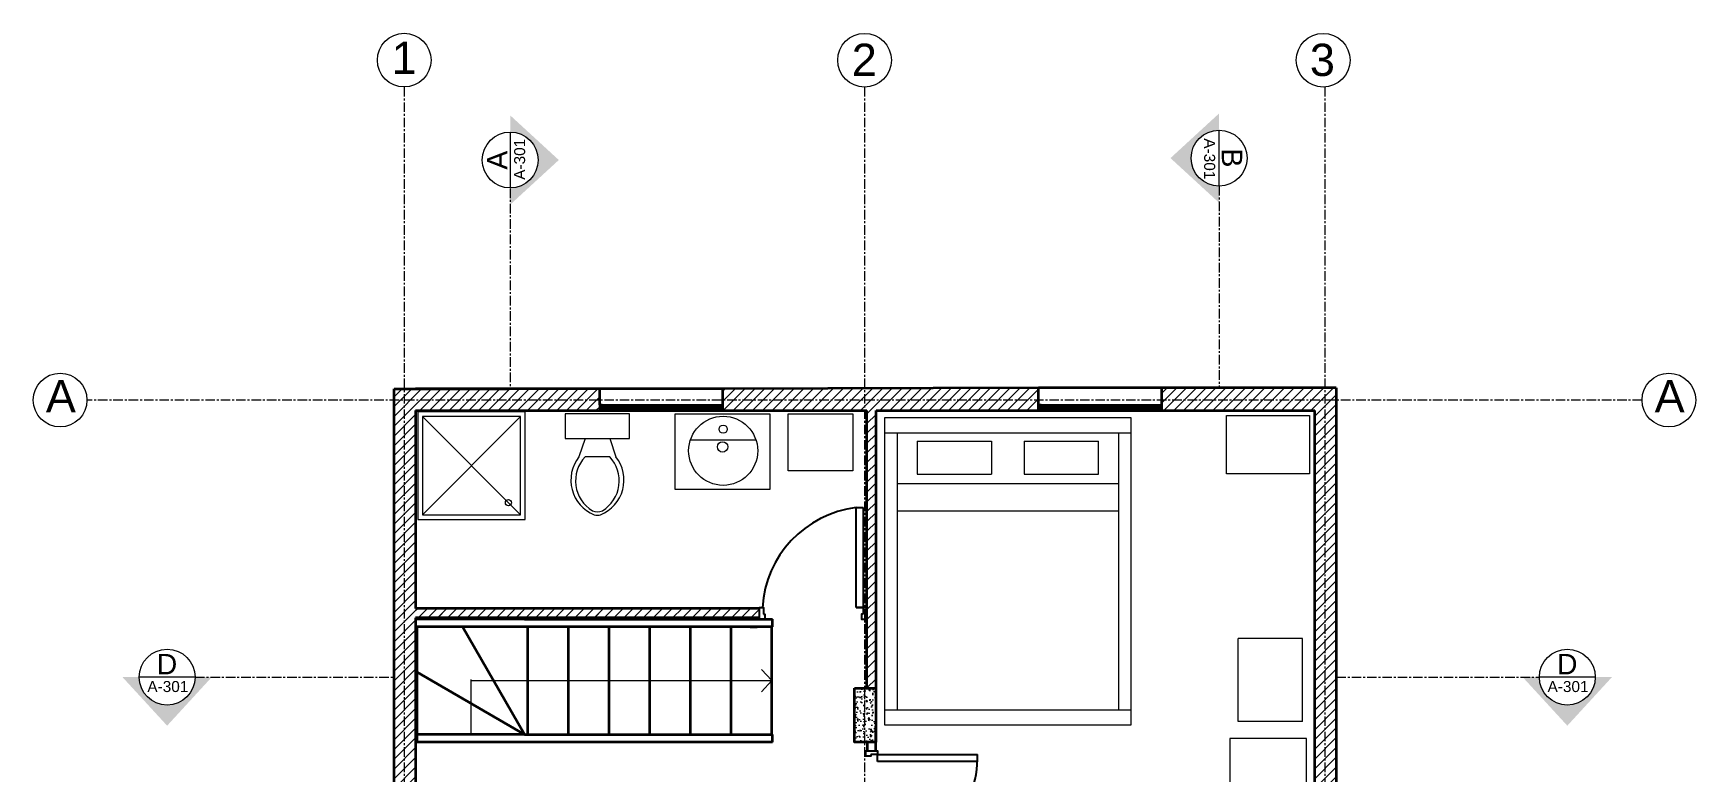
# Model space of a CAD drawing. Header units: metres. Extents: x -3394 to 4496, y 8696 to 12812.
# Drawn here: x -3250 to -2167, y 9401 to 9883 of the extents above; entities that cross this region are included whole.
import ezdxf
from ezdxf.enums import TextEntityAlignment as Align

# ---------------------------------------------------------------- set-up
doc = ezdxf.new("R2010")
doc.units = ezdxf.units.M
doc.header["$LTSCALE"] = 5
doc.header["$MEASUREMENT"] = 0
doc.linetypes.add('CENTERX2', pattern=[4, 2.5, -0.5, 0.5, -0.5])
doc.layers.get('0').update_dxf_attribs({"color": 255})
for name, color, linetype, lineweight in [('A-ANNO-SYMB', 3, 'Continuous', 15), ('A-ANNO-SYMBT', 1, 'CENTERX2', 9), ('A-ANNO-TEXT', 3, 'Continuous', 18), ('A-DOOR-FULL', 5, 'Continuous', 25), ('A-FLOR-LEVL', 5, 'Continuous', 35), ('A-FURN', 2, 'Continuous', 18), ('A-GLAZ-FULL', 5, 'Continuous', 25), ('A-WALL-FULL', 4, 'Continuous', 35)]:
    doc.layers.add(name, color=color, linetype=linetype, lineweight=lineweight)
doc.layers.add('G-ANNO-NPLT', color=210, linetype='Continuous', lineweight=18, plot=False)
doc.styles.add('ARIAL', font='arial.ttf')
pattern_1 = [(44.99999999999987, (0, 0), (-3.190819350104289, 3.190819350104303), [])]

# ---------------------------------------------------------------- blocks, each defined once
blk = doc.blocks.new('section plan')
h = blk.add_hatch(color=256)
h.dxf.hatch_style = 1
h.paths.add_polyline_path([(56.88357246029773, 0.3131308383378837), (46.28166585768486, 0.3131308383378837, -1), (10.71820956464944, 0.3131308383381111), (0.1163029620365705, 0.3131308383381111), (28.49993771116715, -30.58298501240461)])
blk.add_line((46.28126918998169, 0.3395654228081639), (10.71781289694627, 0.3395654228081639))
blk.add_circle((28.49954104346398, 0.3395654228081639), 17.78172814651771)
at = {"style": 'ARIAL'}
for tag, height, p in [('A', 13, (28.38037106261618, 8.581431504062266)), ('A-301', 7, (28.96134154958418, -5.659059246499737))]:
    blk.add_attdef(tag, text='', height=height, dxfattribs=at).set_placement(p, align=Align.MIDDLE_CENTER)

msp = doc.modelspace()

# ---------------------------------------------------------------- hatches: boundary and pattern name
at = {"layer": 'A-GLAZ-FULL'}
for points in [[(-2880.863595708362, 9641.112992796301), (-2880.863595708364, 9638.487992796297), (-2879.196929121516, 9638.487992817154), (-2879.196929124651, 9638.737992817154), (-2880.613595791314, 9638.737992799426), (-2880.613595817905, 9640.86299279943), (-2879.196929151234, 9640.862992817154), (-2879.19692915436, 9641.112992817154)], [(-2879.196929151242, 9640.862991847553), (-2879.196929154369, 9641.11299156605), (-2880.86359582104, 9641.112991545197), (-2880.86359582104, 9638.487991827333), (-2879.196929121525, 9638.487991847549), (-2879.196929124657, 9638.73799156605), (-2880.613595791322, 9638.737991548322), (-2880.613595817914, 9640.862991829828)], [(-2800.812764605347, 9641.112993431765), (-2800.812764605347, 9638.487993431761), (-2802.479431192193, 9638.487993452618), (-2802.479431189061, 9638.737993452618), (-2801.062764522396, 9638.73799343489), (-2801.062764495804, 9640.862993434894), (-2802.479431162476, 9640.862993452618), (-2802.479431159349, 9641.112993452618)], [(-2802.474135949234, 9640.862991847553), (-2802.474135946107, 9641.11299156605), (-2800.807469279436, 9641.112991545197), (-2800.807469279436, 9638.487991827333), (-2802.474135978951, 9638.487991847549), (-2802.474135975819, 9638.73799156605), (-2801.057469309154, 9638.737991548322), (-2801.057469282562, 9640.862991829828)], [(-2594.863595708326, 9641.112992796447), (-2594.86359570833, 9638.487992796447), (-2593.196929121481, 9638.487992817296), (-2593.196929124616, 9638.7379928173), (-2594.613595791278, 9638.737992799572), (-2594.613595817869, 9640.862992799573), (-2593.196929151199, 9640.8629928173), (-2593.196929154325, 9641.1129928173)], [(-2593.196929151207, 9640.862991847696), (-2593.196929154334, 9641.112991566195), (-2594.863595821004, 9641.112991545342), (-2594.863595821004, 9638.487991827478), (-2593.196929121489, 9638.487991847695), (-2593.196929124621, 9638.737991566195), (-2594.613595791287, 9638.737991548467), (-2594.613595817878, 9640.862991829974)], [(-2514.812764605313, 9641.11299343191), (-2514.812764605313, 9638.48799343191), (-2516.479431192158, 9638.48799345276), (-2516.479431189025, 9638.737993452763), (-2515.06276452236, 9638.737993435036), (-2515.062764495769, 9640.862993435037), (-2516.47943116244, 9640.862993452763), (-2516.479431159314, 9641.112993452763)], [(-2516.474135949198, 9640.862991847696), (-2516.474135946071, 9641.112991566195), (-2514.807469279401, 9641.112991545342), (-2514.807469279401, 9638.487991827478), (-2516.474135978916, 9638.487991847695), (-2516.474135975784, 9638.737991566195), (-2515.057469309118, 9638.737991548467), (-2515.057469282527, 9640.862991829974)]]:
    msp.add_hatch(color=256, dxfattribs=at).paths.add_polyline_path(points)
at = {"layer": 'G-ANNO-NPLT'}
h = msp.add_hatch(dxfattribs=at)
h.set_pattern_fill('ANSI31', color=256, scale=36.1, angle=-1.298436600624032e-13, style=0)
h.set_pattern_definition(pattern_1)
h.paths.add_polyline_path([(-2400.807469247952, 9652.26572474834), (-2514.807428896558, 9652.265724748086), (-2514.807469247949, 9637.487991566457), (-2414.807469247754, 9637.487991566471), (-2414.807469247707, 9338.992507066043), (-2533.328078036868, 9338.992507066043), (-2533.328078036868, 9333.152262028922), (-2414.807469247705, 9333.152262028922), (-2414.807469247661, 9046.487991566017), (-2400.807469246592, 9046.48799147844)])
h.paths.add_polyline_path([(-2594.919386135691, 9652.265302216425), (-2634.809835324299, 9652.114699663234), (-2800.807469247593, 9651.487991566411), (-2800.807469247593, 9637.48799156569), (-2769.807469247985, 9637.48799156569), (-2706.695302331919, 9637.487991566424), (-2706.695302331919, 9456.487991565922), (-2700.795302331917, 9456.487991565922), (-2700.795302331917, 9637.487991566428), (-2594.863595821004, 9637.487991566442), (-2594.863595821004, 9641.112991545342), (-2594.849063047765, 9641.112991545524)])
h.paths.add_polyline_path([(-2880.86359582104, 9651.48799156605), (-2920.807469248208, 9651.48799156605), (-2960.807469248203, 9651.487991566046), (-3014.807469247978, 9651.487988049852), (-3014.807469247978, 9046.487995319269), (-2880.807469246857, 9046.487994481042), (-2880.807469246857, 9060.48799378833), (-3000.807469246859, 9060.487995319269), (-3000.80746924686, 9333.152262028842), (-2792.56919425876, 9333.152262028842), (-2792.56919425876, 9335.74298317997), (-2792.56919425876, 9338.900450095924), (-3000.807469246859, 9338.707117248448), (-3000.807469246859, 9502.387991566477), (-2776.69530233191, 9502.38799156649), (-2776.69530233191, 9504.68799158253), (-2776.69530233191, 9508.48799156822), (-3000.807469246859, 9508.487991568218), (-3000.807469246859, 9566.487982061764), (-3000.807544834534, 9566.487982061764), (-3000.807544834534, 9637.48799156605), (-2960.807469248209, 9637.48799156605), (-2920.807469248202, 9637.487991566046), (-2880.863595821039, 9637.48799156605), (-2880.86359582104, 9641.112991545197)])
h.paths.add_polyline_path([(-2700.807469248278, 9060.48798906445), (-2700.80746924802, 9156.82012742275), (-2706.607347768951, 9156.82012742275), (-2706.607347768951, 9060.487991565915), (-2800.807469247593, 9060.487992767703), (-2800.807469247593, 9046.487993980609), (-2700.807469248278, 9046.487993355066)])
h = msp.add_hatch(dxfattribs=at)
h.set_pattern_fill('ANSI31', color=256, scale=36.1, angle=-1.298436600624032e-13, style=0)
h.set_pattern_definition(pattern_1)
h.paths.add_polyline_path([(-2693.411576842098, 9334.869119138459), (-2693.397234220593, 9334.940832328972), (-2693.414886505343, 9338.992507066043), (-2700.801155792015, 9338.985649496395), (-2700.807469247874, 9345.78585532866), (-2704.255706200502, 9345.78585532866), (-2706.644165121605, 9345.78585532866), (-2706.643240401294, 9338.980224491788), (-2722.569194258767, 9338.946670227044), (-2722.569194258767, 9335.742983165313), (-2722.569194258767, 9333.152262028842), (-2706.607347768951, 9333.152262028842), (-2706.607347768951, 9236.820127423365), (-2700.807469247547, 9236.820127423365), (-2700.80746924755, 9333.152262029069), (-2693.411576799761, 9333.152262029082)])
h.paths.add_polyline_path([(-2776.69530233191, 9508.48799156822), (-2996.926164701173, 9508.487991568218), (-2996.926164701173, 9508.428611553172), (-3000.726164701171, 9508.428611553172), (-3000.726164701171, 9507.82861155317), (-3000.528548665388, 9507.634158271769), (-3000.528548665391, 9506.528611553167), (-3000.528548665391, 9503.223064834572), (-3000.529049166451, 9502.428611553172), (-2996.926164701173, 9502.428611553172), (-2776.69530233191, 9502.38799156649), (-2776.69530233191, 9504.68799158253)])
h = msp.add_hatch(dxfattribs=at)
h.set_pattern_fill('AR-CONC', color=256, angle=-1.298436600624032e-13, style=0)
h.set_pattern_definition([(49.99999999999987, (-8321.155621220816, 4642.930702671275), (7.172601826007534, -0.6275213498259673), [0.7499999999999999, -8.25]), (354.9999999999998, (-8321.155621220816, 4642.930702671275), (-1.387513336129983, 7.521921337000122), [0.6, -6.600000000000001]), (100.4514444599999, (-8320.557904410816, 4642.878409231275), (5.785088467271136, 6.894399909686282), [0.63740192, -7.01142112]), (46.18419999999987, (-8321.155621220816, 4644.930702671275), (10.67241330671572, -1.65519280793079), [1.125, -12.375]), (96.63563548999986, (-8320.266253770817, 4644.792769601275), (9.346619456742305, 9.741186007745483), [0.9561034199999999, -10.5171376]), (351.1841639899998, (-8321.155621220816, 4644.930702671275), (9.346619450547754, 9.74118600269988), [0.9000000000000001, -9.90000001]), (20.99999999999987, (-8320.155621220816, 4644.430702671275), (5.969070521184608, -4.026188906653402), [0.7499999999999999, -8.25]), (325.9999999999999, (-8320.155621220816, 4644.430702671275), (2.433153319215834, 7.251500450468525), [0.6000000000000001, -6.600000000000001]), (71.45144473999987, (-8319.658198680816, 4644.095186931275), (8.402223767299718, 3.22531152806352), [0.6374019, -7.011421119999999]), (37.49999999999988, (-8321.155621220816, 4642.930702671275), (0.1215985531729142, 3.328938538313115), [0, -6.52, 0, -6.7, 0, -6.625]), (7.499999999999869, (-8321.155621220816, 4642.930702671275), (2.630695374421495, 3.944117118823597), [0, -3.82, 0, -6.370000000000001, 0, -2.525]), (327.4999999999998, (-8323.385621220816, 4642.930702671275), (5.338224361724089, -0.2255487173438097), [0, -2.5, 0, -7.8, 0, -10.35]), (317.4999999999999, (-8324.385621220816, 4642.930702671275), (5.831861693423864, 1.001049823323164), [0, -3.25, 0, -5.18, 0, -7.35])])
h.paths.add_polyline_path([(-2700.807469247979, 9456.487991565922), (-2714.80746924798, 9456.487991565922), (-2714.80746924798, 9421.487991565926), (-2700.807469247966, 9421.487991565926), (-2700.807469247979, 9431.90690180128)])

# ---------------------------------------------------------------- linework, layer by layer
at = {"layer": 'A-ANNO-SYMB'}
for centre in [(-3008.257845151915, 9865.700258751209), (-2708.257845153641, 9865.634916334448), (-2409.389080872353, 9865.634916334458), (-3232.50258731351, 9644.281745867978), (-2184.078053439307, 9644.281745867978)]:
    msp.add_circle(centre, 17.50000000000037, dxfattribs=at)
at = {"layer": 'A-ANNO-SYMBT', "ltscale": 0.5}
for p, q in [((-3008.257845151915, 9848.200258751209), (-3008.257845151915, 8834.775724877007)), ((-2708.257845153034, 9848.200257500088), (-2708.257845153034, 8834.775724877009)), ((-2408.257845153029, 9848.200258751214), (-2408.257845153028, 8834.775724877012)), ((-2477.222837489998, 9783.666092428271), (-2477.222837489996, 9651.487991566497)), ((-2939.173971877683, 9782.107432912093), (-2939.173971877683, 9651.487991566046)), ((-2201.578053439307, 9644.281745867978), (-3215.00258731351, 9644.281745867978)), ((-3144.548961135197, 9463.785541067231), (-3014.807469247979, 9463.785541067231)), ((-2400.807469247729, 9463.78554106723), (-2268.480017484734, 9463.785541067231))]:
    msp.add_line(p, q, dxfattribs=at)
at = {"layer": 'A-ANNO-TEXT'}
for p, q in [((-2964.807469247685, 9462.265724748531, 1.59285057059333e-09), (-2964.807469247693, 9426.487991566226)), ((-2964.807469247685, 9461.48799156636, 1.59285057059333e-09), (-2768.788214316331, 9461.487991566357, 1.59285057059333e-09)), ((-2768.788214316331, 9461.487991566357, 1.59285057059333e-09), (-2775.398525349026, 9468.747837066667, 1.590922791458159e-09)), ((-2768.788214316331, 9461.487991566357, 1.59285057059333e-09), (-2775.398525349026, 9454.228146066047, 1.590922791458159e-09))]:
    msp.add_line(p, q, dxfattribs=at)
at = {"layer": 'A-DOOR-FULL'}
for p, q in [((-2713.695302331996, 9574.187991581046), (-2709.195302331988, 9574.187991581051)), ((-2713.695302331922, 9509.18799158261), (-2713.695302331996, 9574.187991582612)), ((-2709.195302331988, 9574.187991582616), (-2709.195302331804, 9509.187991567867)), ((-2709.195302331915, 9509.187991582616), (-2713.695302331922, 9509.18799158261)), ((-2699.755706185845, 9413.285855328653), (-2634.755706185845, 9413.28585532873)), ((-2699.75570618584, 9408.785855328646), (-2699.755706185845, 9413.285855328653)), ((-2634.755706185842, 9408.785855328722), (-2699.75570618584, 9408.785855328646))]:
    msp.add_line(p, q, dxfattribs=at)
at = {"layer": 'A-DOOR-FULL', "color": 5}
msp.add_line((-2713.695302331922, 9509.18799158261), (-2709.195302331915, 9509.187991582616), dxfattribs=at)
at = {"layer": 'A-DOOR-FULL'}
for points in [[(-2776.69530233191, 9504.68799158253), (-2776.69530233191, 9504.68799158253), (-2776.69530233191, 9509.187991582532), (-2774.195302331912, 9509.187991582527), (-2774.195302331918, 9504.687991582527)], [(-2774.195302331918, 9504.687991582527), (-2773.195302331907, 9504.687991582527), (-2773.195302331913, 9501.48799158106), (-2776.69530233191, 9501.48799158253), (-2776.69530233191, 9504.68799158253)], [(-2709.195302331915, 9504.68799156787), (-2710.195302331925, 9504.687991567867), (-2710.195302331919, 9501.487991566402), (-2706.695302331919, 9501.48799156787), (-2706.695302331922, 9504.687991567873)]]:
    msp.add_lwpolyline(points, dxfattribs=at)
at = {"layer": 'A-DOOR-FULL', "color": 5}
msp.add_lwpolyline([(-2706.695302331922, 9504.687991567873), (-2706.695302331919, 9504.687991567873), (-2706.695302331919, 9509.187991567875), (-2709.195302331917, 9509.187991567867), (-2709.195302331915, 9504.68799156787)], dxfattribs=at)
at = {"layer": 'A-DOOR-FULL', "color": 7}
for points in [[(-2704.255706185844, 9413.28585532866), (-2704.255706185847, 9412.28585532865), (-2707.455706187312, 9412.285855328655), (-2707.455706185842, 9415.785855328651), (-2704.255706185842, 9415.785855328651)], [(-2704.255706185842, 9415.785855328651), (-2704.255706185842, 9415.785855328651), (-2699.75570618584, 9415.785855328651), (-2699.755706185845, 9413.285855328653), (-2704.255706185844, 9413.28585532866)]]:
    msp.add_lwpolyline(points, dxfattribs=at)
at = {"layer": 'A-DOOR-FULL'}
for centre, radius, start, end in [((-2705.291109775396, 9505.0710505795), 69.62601515350373, 96.93277893226399, 176.6101605479537), ((-2697.505706186356, 9411.035855328664), 62.7903256884689, 267.9464494235873, 2.053550563554573)]:
    msp.add_arc(centre, radius, start, end, dxfattribs=at)
at = {"layer": 'A-FLOR-LEVL'}
for p, q in [((-2800.807469247593, 9651.487991566053), (-2880.807469248208, 9651.48799156605)), ((-2514.807469247557, 9652.265724747873), (-2594.91938613569, 9652.265302216423)), ((-2880.863595821039, 9637.48799156603), (-2800.807469247593, 9637.48799156605)), ((-2594.863595821004, 9637.487991566428), (-2514.807469247557, 9637.487991566195)), ((-2927.588308968626, 9426.487991566357), (-2927.588308968626, 9496.487991566357)), ((-2901.121626526577, 9426.487991566357), (-2901.121626526577, 9496.487991566357)), ((-2874.654944084527, 9426.487991566357), (-2874.654944084527, 9496.487991566357)), ((-2848.188261642478, 9426.487991566357), (-2848.188261642478, 9496.487991566357)), ((-2821.721579200429, 9426.487991566355), (-2821.721579200429, 9496.487991566355)), ((-2795.25489675838, 9426.487991566371, 1.274280456474664e-09), (-2795.25489675838, 9496.487991566371, 1.274280456474664e-09)), ((-2768.788214316331, 9426.487991566357, 1.59285057059333e-09), (-2768.788214316331, 9496.487991566357, 1.59285057059333e-09))]:
    msp.add_line(p, q, dxfattribs=at)
at = {"layer": 'A-FLOR-LEVL', "color": 5}
for p, q in [((-2768.187265396793, 9496.48799156638), (-2999.807469247241, 9496.487991566348)), ((-2999.807469247681, 9466.902510409502), (-2999.807469247688, 9496.487991566235)), ((-2929.807469247694, 9426.487991566224), (-2970.221988090969, 9496.487991566231)), ((-2929.807469247698, 9501.487991566539), (-2768.187265396796, 9501.487991566642)), ((-2768.187265396793, 9496.48799156638), (-2768.187265396797, 9501.487991566553)), ((-2999.807469247653, 9421.487991565913), (-2999.807469247681, 9466.902510409502)), ((-2929.807469247688, 9426.487991566217), (-2999.807469247681, 9466.902510409502)), ((-2929.807469247697, 9426.487991566224), (-2999.80746924769, 9426.487991566228)), ((-2929.807469247697, 9426.487991566217), (-2768.187265396795, 9426.48799156632)), ((-2768.187265396792, 9421.48799156606), (-2768.187265396795, 9426.487991566231)), ((-2768.187265396792, 9421.48799156606), (-3000.807469247692, 9421.487991565911))]:
    msp.add_line(p, q, dxfattribs=at)
at = {"layer": 'A-FLOR-LEVL', "color": 7}
msp.add_line((-2782.825808599327, 9496.487991566337), (-2778.207469247547, 9496.487991566337), dxfattribs=at)
at = {"layer": 'A-FLOR-LEVL', "color": 5}
msp.add_lwpolyline([(-2776.69530233191, 9501.487991568247), (-3000.807468795269, 9501.487991566479)], dxfattribs=at)
at = {"layer": 'A-FURN'}
for p, q in [((-2932.394648492927, 9633.487982061766), (-2996.394648492927, 9569.487982061766)), ((-2932.394648492927, 9569.487982061766), (-2996.394648492927, 9633.487982061766)), ((-2695.005545104801, 9632.883533695416), (-2534.661189644413, 9632.883533695416)), ((-2695.005545104801, 9432.453089369881), (-2695.005545104801, 9632.883533695416)), ((-2534.661189644413, 9632.883533695416), (-2534.661189644413, 9432.453089369881)), ((-2472.369977175991, 9596.127177723762), (-2472.369977175991, 9634.127177723762)), ((-2472.369977175991, 9634.127177723762), (-2418.369977175991, 9634.127177723762)), ((-2418.369977175991, 9634.127177723762), (-2418.369977175991, 9596.127177723762)), ((-2695.005545104801, 9622.862011479145), (-2534.661189644413, 9622.862011479145)), ((-2686.988327331832, 9622.862011479145), (-2686.988327331832, 9442.474611586154)), ((-2542.678407417382, 9622.862011479145), (-2542.678407417382, 9442.474611586154)), ((-2890.353054691206, 9619.237468206313), (-2894.353054691202, 9607.237468206324)), ((-2874.353054691221, 9619.237468206313), (-2870.353054691224, 9607.237468206324)), ((-2821.971045271357, 9618.286526514075), (-2779.237590646958, 9618.286526514075)), ((-2674.020256635718, 9617.38761603177), (-2674.020256635718, 9595.990277186262)), ((-2674.020256635718, 9617.38761603177), (-2625.549755607131, 9617.38761603177)), ((-2625.549755607131, 9617.38761603177), (-2625.549755607131, 9595.990277186262)), ((-2604.165149941096, 9617.488517516358), (-2604.165149941096, 9596.091178670831)), ((-2604.165149941096, 9617.488517516358), (-2555.694648912509, 9617.488517516358)), ((-2555.694648912509, 9596.091178670831), (-2555.694648912509, 9617.488517516358)), ((-2874.353054691221, 9607.237468206324), (-2890.353054691206, 9607.237468206324)), ((-2686.941687229765, 9589.879057832302), (-2542.78386142256, 9589.879057832302)), ((-2674.020256635718, 9595.990277186262), (-2625.549755607131, 9595.990277186262)), ((-2604.165149941096, 9596.091178670831), (-2555.694648912509, 9596.091178670831)), ((-2418.369977175991, 9596.127177723762), (-2472.369977175991, 9596.127177723762)), ((-2686.823809837054, 9572.030324006557), (-2542.683555191333, 9572.030324006557)), ((-2422.872291637022, 9488.941307517625), (-2464.872291637022, 9488.941307517625)), ((-2464.872291637022, 9434.941307517623), (-2464.872291637022, 9488.941307517625)), ((-2422.872291637022, 9434.941307517625), (-2422.872291637022, 9488.941307517625)), ((-2695.005545104801, 9442.474611586154), (-2534.661189644413, 9442.474611586154)), ((-2534.661189644413, 9432.453089369881), (-2695.005545104801, 9432.453089369881)), ((-2422.872291637022, 9434.941307517625), (-2464.872291637022, 9434.941307517623)), ((-2470.218635590762, 9423.890799300376), (-2470.218635590762, 9346.024322947862)), ((-2420.218635587781, 9423.890799300376), (-2470.218635590762, 9423.890799300376)), ((-2420.218635590762, 9346.024322947862), (-2420.218635587781, 9423.890799300376))]:
    msp.add_line(p, q, dxfattribs=at)
for points in [[(-2929.394648492927, 9636.487982061766), (-2999.394648492927, 9636.487982061766), (-2999.394648492927, 9566.487982061764), (-2929.394648492927, 9566.487982061764)], [(-2932.394648492927, 9633.487982061766), (-2996.394648492927, 9633.487982061766), (-2996.394648492927, 9569.487982061766), (-2932.394648492927, 9569.487982061766)], [(-2861.353054691233, 9619.237468206313), (-2861.353054691233, 9635.237468206298), (-2903.353054691194, 9635.237468206298), (-2903.353054691194, 9619.237468206313)]]:
    msp.add_lwpolyline(points, close=True, dxfattribs=at)
for points in [[(-2831.807469247984, 9586.155362742682), (-2769.807469247985, 9586.155362742682), (-2769.807469247985, 9635.155362742682), (-2831.807469247984, 9635.155362742682), (-2831.807469247984, 9586.155362742682)], [(-2757.992898532586, 9635.237468206298), (-2715.992898532586, 9635.237468206298), (-2715.992898532586, 9598.237468206298), (-2757.992898532586, 9598.237468206298), (-2757.992898532586, 9635.195405603394)]]:
    msp.add_lwpolyline(points, dxfattribs=at)
for centre, radius in [((-2800.385300906635, 9611.209781849602), 22.5), ((-2800.415251956582, 9625.276264920189), 2.644778166443575), ((-2800.79327051079, 9613.752657155144), 3.40041464343667), ((-2940.312845163733, 9577.406171473529), 2)]:
    msp.add_circle(centre, radius, dxfattribs=at)
for centre, radius, start, end in [((-2875.313929820842, 9592.076478158559), 24.3380401016508, 141.4691096811084, 247.9714346835611), ((-2873.953139529904, 9591.602649624569), 22.65835826514019, 136.367725442379, 238.9468239374069), ((-2889.392054564763, 9592.076525464987), 24.33806847513432, 292.028433273309, 38.53070636798945), ((-2890.752836035283, 9591.602696275055), 22.65837244295074, 301.0530065773894, 43.63209216694646), ((-2882.353012759017, 9579.48453869699), 7.999999999992724, 245.7318247449383, 294.2681740488908), ((-2882.35301280817, 9577.23753208403), 7.999999999992724, 254.8605283244406, 285.1394707718409)]:
    msp.add_arc(centre, radius, start, end, dxfattribs=at)
at = {"layer": 'A-GLAZ-FULL'}
for p, q in [((-2879.196929154369, 9641.11299156605), (-2880.86359582104, 9641.112991545197)), ((-2880.613595791322, 9638.737991548322), (-2880.613595817914, 9640.86299182983)), ((-2879.196929124657, 9638.73799156605), (-2880.613595791322, 9638.737991548322)), ((-2880.196929129607, 9639.133824886874), (-2880.196929146296, 9640.467158220206)), ((-2880.196929146296, 9640.467158220206), (-2877.280262479627, 9640.467158256695)), ((-2880.196929129607, 9639.133824886874), (-2877.280262462943, 9639.133824923363)), ((-2879.363595821363, 9641.112991545197), (-2800.807469279436, 9641.112991545317)), ((-2879.363595821363, 9638.487991827333), (-2801.671929156964, 9638.48799276974)), ((-2879.196929151242, 9640.862991566051), (-2879.196929154369, 9641.11299156605)), ((-2879.196929121525, 9638.487991566053), (-2879.196929124657, 9638.73799156605)), ((-2878.280262474413, 9640.050491910297), (-2803.396097845569, 9640.050493057177)), ((-2878.280262468154, 9639.550491577518), (-2878.280262474413, 9640.050491577516)), ((-2878.280262468154, 9639.550491904709), (-2803.396097839316, 9639.550493051871)), ((-2877.280262474408, 9640.050491590033), (-2877.280262479627, 9640.467158256695)), ((-2877.280262462943, 9639.133824923363), (-2877.280262468155, 9639.55049159003)), ((-2801.479431184117, 9640.46715885567), (-2804.396097850787, 9640.467158819178)), ((-2804.396097845568, 9640.050492152512), (-2804.396097850787, 9640.467158819178)), ((-2804.396097834097, 9639.133825485846), (-2804.396097839315, 9639.550492152513)), ((-2801.479431167433, 9639.133825522338), (-2804.396097834097, 9639.133825485846)), ((-2803.396097845569, 9640.050493065572), (-2803.396097839316, 9639.550492165023)), ((-2801.671929127246, 9640.862991566051), (-2801.67192912412, 9641.11299156605)), ((-2801.671929153832, 9638.73799156605), (-2801.057469250628, 9638.737991558362)), ((-2801.671929156964, 9638.487991566053), (-2801.671929153832, 9638.73799156605)), ((-2801.479431167433, 9639.133825522338), (-2801.479431184117, 9640.46715885567)), ((-2801.057469276403, 9640.86299282642), (-2801.057469250628, 9638.737991558362)), ((-2800.807469279436, 9641.112991545317), (-2800.807469247593, 9638.487992799634)), ((-2593.196929154334, 9641.112991566195), (-2594.863595821004, 9641.112991545342)), ((-2594.613595791287, 9638.737991548467), (-2594.613595817878, 9640.862991829974)), ((-2593.196929124621, 9638.737991566195), (-2594.613595791287, 9638.737991548467)), ((-2594.196929129572, 9639.13382488702), (-2594.196929146261, 9640.467158220352)), ((-2594.196929146261, 9640.467158220352), (-2591.280262479591, 9640.46715825684)), ((-2594.196929129572, 9639.13382488702), (-2591.280262462908, 9639.133824923509)), ((-2593.363595821327, 9641.112991545342), (-2514.807469279401, 9641.112991545462)), ((-2593.363595821327, 9638.487991827478), (-2515.671929156928, 9638.48799276988)), ((-2593.196929151207, 9640.862991566195), (-2593.196929154334, 9641.112991566195)), ((-2593.196929121489, 9638.487991566195), (-2593.196929124621, 9638.737991566195)), ((-2592.280262474378, 9640.05049191044), (-2517.396097845533, 9640.050493057322)), ((-2592.280262468119, 9639.550491577662), (-2592.280262474378, 9640.050491577664)), ((-2592.280262468119, 9639.550491904858), (-2517.396097839281, 9639.550493052016)), ((-2591.280262474373, 9640.050491590173), (-2591.280262479591, 9640.46715825684)), ((-2591.280262462908, 9639.133824923509), (-2591.28026246812, 9639.550491590173)), ((-2515.479431184081, 9640.467158855816), (-2518.396097850751, 9640.467158819323)), ((-2518.396097845532, 9640.050492152655), (-2518.396097850751, 9640.467158819323)), ((-2518.396097834062, 9639.133825485991), (-2518.39609783928, 9639.550492152655)), ((-2515.479431167398, 9639.133825522484), (-2518.396097834062, 9639.133825485991)), ((-2517.396097845533, 9640.050493065719), (-2517.396097839281, 9639.550492165168)), ((-2515.671929127211, 9640.862991566195), (-2515.671929124084, 9641.112991566195)), ((-2515.671929153797, 9638.737991566195), (-2515.057469250592, 9638.737991558508)), ((-2515.671929156928, 9638.487991566195), (-2515.671929153797, 9638.737991566195)), ((-2515.479431167398, 9639.133825522484), (-2515.479431184081, 9640.467158855816)), ((-2515.057469276368, 9640.862992826564), (-2515.057469250592, 9638.737991558508)), ((-2514.807469279401, 9641.112991545462), (-2514.807469247557, 9638.487992799777))]:
    msp.add_line(p, q, dxfattribs=at)
at = {"layer": 'A-WALL-FULL'}
for p, q in [((-3014.807469247978, 9046.487995319269), (-3014.807469247978, 9651.487988049852)), ((-3014.807469248211, 9651.487988049852), (-2940.807469248202, 9651.487988049852)), ((-2960.807469248209, 9651.48799156605), (-3000.807469248212, 9651.48799156605)), ((-2920.807469248202, 9651.487991566046), (-2960.807469248203, 9651.487991566046)), ((-2880.807469248208, 9651.48799156605), (-2920.807469248208, 9651.48799156605)), ((-2880.86359582104, 9641.112991545197), (-2880.86359582104, 9651.48799156605)), ((-2594.91938613569, 9652.265302216423), (-2800.807469247593, 9651.487991566411)), ((-2800.807469247593, 9651.487991566411), (-2800.807469247593, 9637.487991566411)), ((-2594.863595821004, 9637.487991566195), (-2594.919386135691, 9652.265302216425)), ((-2514.807547189625, 9652.265724747464), (-2514.807469247949, 9637.487991566555)), ((-2400.807469247952, 9652.26572474834), (-2514.80746924795, 9652.265724748086)), ((-2400.807469247952, 9652.26572474834), (-2400.807469246592, 9046.48799147844)), ((-3000.807469246859, 9637.48799156605), (-3000.807469246859, 9508.487991568218)), ((-3000.807469248212, 9637.48799156605), (-2960.807469248209, 9637.48799156605)), ((-2960.807469248203, 9637.487991566046), (-2920.807469248202, 9637.487991566046)), ((-2920.807469248208, 9637.48799156605), (-2880.863595821039, 9637.48799156605)), ((-2880.86359582104, 9641.112991545197), (-2880.863595821039, 9637.48799156605)), ((-2800.807469247593, 9637.487991566411), (-2706.695302331919, 9637.487991566424)), ((-2706.695302331919, 9456.487991565922), (-2706.695302331919, 9637.48799156569)), ((-2700.795302331917, 9446.487991566028), (-2700.795302331917, 9637.48799156569)), ((-2700.795302331917, 9446.487991566028), (-2700.795302331917, 9637.48799156569)), ((-2700.795302331918, 9637.487991566428), (-2594.863595821004, 9637.487991566428)), ((-2594.863595821004, 9641.112991545342), (-2594.863595821004, 9637.487991566195)), ((-2514.80746924795, 9637.487991566428), (-2414.807469247754, 9637.487991566471)), ((-2414.807469247707, 9338.992507066043), (-2414.807469247754, 9637.487991566471)), ((-3000.807469247979, 9626.48799156605), (-3000.807469247979, 9586.48799156605)), ((-3000.807469247979, 9586.48799156605), (-3000.807469247979, 9546.487991566048)), ((-3000.807469247979, 9546.487991566048), (-3000.807469247979, 9508.487991568218)), ((-3000.807469246859, 9502.387991566477), (-3000.807469246859, 9338.70711724845)), ((-2700.807469247959, 9415.785855328651), (-2700.807469247979, 9431.90690180128)), ((-3000.807469247746, 9421.48799531928), (-3000.807469247746, 9401.48799531928)), ((-2706.655866884864, 9421.487991565926), (-2706.653676425307, 9415.785855328651))]:
    msp.add_line(p, q, dxfattribs=at)
for points in [[(-2776.69530233191, 9508.48799156822), (-3000.807468795269, 9508.487991568218)], [(-2776.69530233191, 9502.38799156649), (-3000.807468795269, 9502.387991566477)]]:
    msp.add_lwpolyline(points, dxfattribs=at)
msp.add_lwpolyline([(-2714.80746924798, 9456.487991565922), (-2700.807469247979, 9456.487991565922), (-2700.807469247979, 9421.487991565926), (-2714.80746924798, 9421.487991565926)], close=True, dxfattribs=at)

# ---------------------------------------------------------------- block references
at = {"layer": 'A-ANNO-SYMB', "color": 0, "linetype": 'CENTERX2', "ltscale": 5, "xscale": 1.024, "yscale": 1.024, "zscale": 1.024}
for p, rotation, values in [((-2938.826256884728, 9771.444124408856), 90, {'A-301': 'A-301', 'A': 'A'}), ((-2477.570552482953, 9831.058112078814), 270, {'A-301': 'A-301', 'A': 'B'})]:
    msp.add_blockref('section plan', p, dxfattribs=dict(at, rotation=rotation)).add_auto_attribs(values)
for p in [(-3191.940980785739, 9463.437826074274), (-2279.455057891207, 9463.437826074274)]:
    msp.add_blockref('section plan', p, dxfattribs=at).add_auto_attribs({'A-301': 'A-301', 'A': 'D'})

# ---------------------------------------------------------------- texts
at = {"layer": 'A-ANNO-SYMB', "style": 'ARIAL'}
for s, p in [('1', (-3016.465016096778, 9856.681816266982)), ('2', (-2716.592322430756, 9855.437776684468)), ('3', (-2418.044120827517, 9855.370055689998)), ('A', (-3241.786936842042, 9636.257328270087)), ('A', (-2193.362402967838, 9636.257328270087))]:
    msp.add_text(s, height=21, dxfattribs=at).set_placement(p)

doc.saveas('drawing.dxf')
